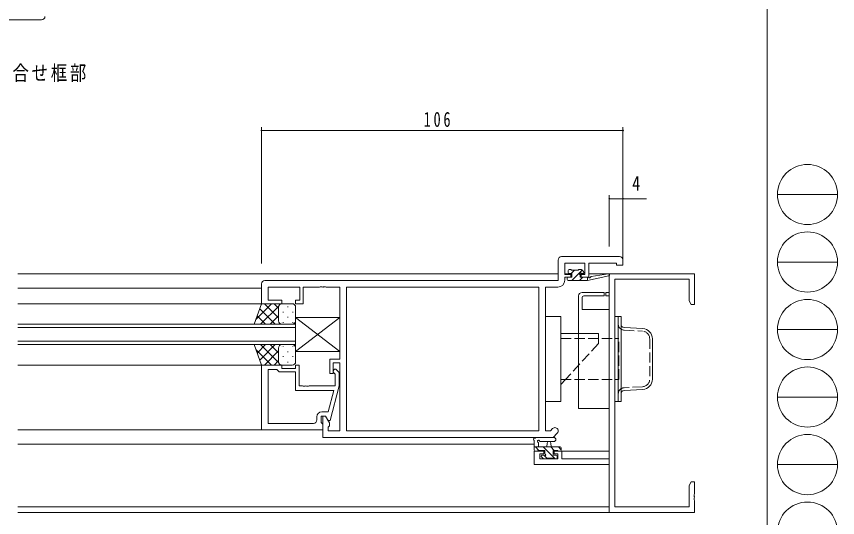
# Model space of a CAD drawing. Units: millimetres on the paper. Extents: x -397 to 397, y -282 to 282.
# Drawn here: x 155.9 to 396.7, y -153.4 to -6.5 of the extents above; entities that cross this region are included whole.
import ezdxf
from ezdxf.enums import TextEntityAlignment as Align

# ---------------------------------------------------------------- set-up
doc = ezdxf.new("R2010")
doc.units = ezdxf.units.MM
doc.linetypes.add('USER4', pattern=[4, 3, -1])
for name, color, linetype, lineweight in [('0-1_YKK_ZWAK', 7, 'Continuous', 18), ('0-3_YKK_11', 7, 'Continuous', 18), ('0-4_YKK_12', 2, 'Continuous', 18), ('0-5_YKK_13', 4, 'Continuous', 18), ('0-6_YKK_D', 6, 'Continuous', 18)]:
    doc.layers.add(name, color=color, linetype=linetype, lineweight=lineweight)
doc.layers.add('0-2_USER1', color=7, linetype='Continuous')
doc.styles.add('ＭＳ ゴシック', font='')
doc.styles.get('ＭＳ ゴシック').set_extended_font_data('MS Gothic')

msp = doc.modelspace()

# ---------------------------------------------------------------- linework, layer by layer
at = {"layer": '0-1_YKK_ZWAK'}
for p, q in [((376.092, 279.3), (376.092, -245.7)), ((379.068, -58.716), (396.708, -58.716)), ((379.068, -78.512), (396.708, -78.512)), ((379.068, -98.308), (396.708, -98.308)), ((379.068, -118.104), (396.708, -118.104)), ((379.068, -137.9), (396.708, -137.9))]:
    msp.add_line(p, q, dxfattribs=at)
for centre in [(387.888, -58.716), (387.888, -78.512), (387.888, -98.308), (387.888, -118.104), (387.888, -137.9), (387.888, -157.696)]:
    msp.add_circle(centre, 8.82, dxfattribs=at)
at = {"layer": '0-3_YKK_11'}
for p, q in [((146.274, -7.502), (163.274, -7.502)), ((332.774, -76.934), (315.774, -76.934)), ((314.774, -77.934), (314.774, -83.934)), ((316.704, -78.864), (322.574, -78.864)), ((316.704, -82.134), (316.704, -78.864)), ((322.574, -78.864), (322.574, -82.134)), ((323.774, -78.864), (331.844, -78.864)), ((323.774, -82.934), (323.774, -78.864)), ((331.844, -78.864), (331.844, -79.434)), ((331.844, -79.434), (333.774, -79.434)), ((333.774, -79.434), (333.774, -77.934)), ((314.774, -83.934), (228.774, -83.934)), ((318.474, -82.134), (316.704, -82.134)), ((316.704, -82.934), (318.474, -82.934)), ((316.704, -83.864), (316.704, -82.934)), ((318.474, -82.934), (318.474, -82.134)), ((321.474, -82.134), (321.474, -82.934)), ((322.574, -82.134), (321.474, -82.134)), ((321.474, -82.934), (323.774, -82.934)), ((329.774, -81.934), (329.774, -87.434)), ((354.774, -81.934), (329.774, -81.934)), ((331.404, -83.564), (353.144, -83.564)), ((331.404, -150.304), (331.404, -83.564)), ((353.144, -83.564), (353.144, -89.843)), ((354.774, -90.934), (354.774, -81.934)), ((227.774, -84.934), (227.774, -90.734)), ((229.704, -85.864), (238.974, -85.864)), ((229.704, -89.734), (229.704, -85.864)), ((238.974, -85.864), (238.974, -89.734)), ((239.974, -85.864), (244.816, -85.864)), ((239.974, -90.734), (239.974, -85.864)), ((244.816, -85.864), (244.999, -85.744)), ((244.999, -85.744), (245.549, -85.744)), ((245.549, -85.744), (245.732, -85.864)), ((245.732, -85.864), (245.816, -85.864)), ((245.816, -85.864), (245.999, -85.744)), ((245.999, -85.744), (246.549, -85.744)), ((246.549, -85.744), (246.732, -85.864)), ((246.732, -85.864), (250.774, -85.864)), ((250.774, -85.864), (250.774, -107.034)), ((309.144, -85.864), (252.704, -85.864)), ((252.704, -85.864), (252.704, -128.004)), ((309.144, -85.864), (252.704, -85.864)), ((309.144, -128.004), (309.144, -85.864)), ((311.074, -85.864), (314.704, -85.864)), ((311.074, -128.004), (311.074, -85.864)), ((328.774, -87.434), (328.774, -88.434)), ((329.774, -87.434), (328.774, -87.434)), ((328.774, -88.434), (329.774, -88.434)), ((329.774, -88.434), (329.774, -136.204)), ((227.774, -90.734), (233.774, -90.734)), ((233.774, -89.734), (229.704, -89.734)), ((233.774, -90.734), (233.774, -89.734)), ((237.774, -89.734), (237.774, -90.734)), ((238.974, -89.734), (237.774, -89.734)), ((237.774, -90.734), (239.974, -90.734)), ((353.144, -89.843), (353.774, -90.934)), ((353.774, -90.934), (354.774, -90.934)), ((250.774, -94.734), (237.774, -94.734)), ((237.774, -104.734), (250.774, -94.734)), ((237.774, -94.734), (237.774, -104.734)), ((250.774, -104.734), (237.774, -94.734)), ((250.774, -94.734), (250.774, -104.734)), ((250.774, -104.734), (237.774, -104.734)), ((247.774, -107.034), (247.774, -111.234)), ((250.774, -107.034), (247.774, -107.034)), ((248.774, -108.034), (250.774, -108.034)), ((248.774, -111.234), (248.774, -108.034)), ((250.774, -108.034), (250.774, -128.004)), ((227.774, -108.734), (233.774, -108.734)), ((227.774, -127.734), (227.774, -108.734)), ((229.704, -110.034), (229.704, -125.804)), ((232.274, -110.034), (229.704, -110.034)), ((229.704, -110.034), (229.704, -125.804)), ((232.474, -110.234), (232.274, -110.034)), ((232.974, -110.734), (232.474, -110.234)), ((237.774, -110.734), (232.974, -110.734)), ((233.774, -108.734), (233.774, -109.734)), ((233.774, -109.734), (237.774, -109.734)), ((237.774, -108.734), (238.774, -108.734)), ((237.774, -109.734), (237.774, -108.734)), ((237.774, -116.134), (237.774, -110.734)), ((238.774, -108.734), (238.774, -114.834)), ((249.798, -110.11), (250.574, -110.886)), ((247.774, -111.234), (248.774, -111.234)), ((249.374, -111.383), (248.95, -110.959)), ((249.374, -114.834), (249.374, -111.383)), ((250.574, -110.886), (250.574, -114.831)), ((238.774, -114.834), (239.816, -114.834)), ((239.816, -114.834), (239.999, -114.954)), ((239.999, -114.954), (240.549, -114.954)), ((240.549, -114.954), (240.732, -114.834)), ((240.732, -114.834), (240.816, -114.834)), ((240.816, -114.834), (240.999, -114.954)), ((240.999, -114.954), (241.549, -114.954)), ((241.549, -114.954), (241.732, -114.834)), ((241.732, -114.834), (249.374, -114.834)), ((250.574, -114.831), (247.867, -124.934)), ((248.982, -116.134), (237.774, -116.134)), ((247.294, -122.434), (248.982, -116.134)), ((245.474, -122.434), (247.294, -122.434)), ((243.974, -124.804), (243.974, -123.934)), ((245.274, -123.734), (245.274, -125.534)), ((246.574, -123.734), (245.274, -123.734)), ((245.774, -123.734), (245.774, -129.934)), ((246.574, -123.734), (245.774, -123.734)), ((247.267, -124.934), (246.574, -123.734)), ((247.704, -125.692), (246.574, -123.734)), ((247.867, -124.934), (247.267, -124.934)), ((229.704, -125.804), (242.974, -125.804)), ((245.274, -125.534), (245.474, -125.734)), ((245.474, -125.734), (245.774, -126.034)), ((245.774, -126.034), (245.774, -127.734)), ((247.274, -126.934), (247.704, -126.504)), ((247.274, -128.004), (247.274, -126.934)), ((247.704, -126.504), (247.704, -125.692)), ((313.126, -127.352), (312.474, -128.004)), ((245.774, -127.734), (227.774, -127.734)), ((245.774, -129.934), (313.274, -129.934)), ((250.774, -128.004), (247.274, -128.004)), ((252.704, -128.004), (309.144, -128.004)), ((312.474, -128.004), (311.074, -128.004)), ((313.274, -129.934), (314.491, -128.717)), ((307.774, -133.934), (307.774, -137.834)), ((310.574, -133.934), (307.774, -133.934)), ((309.404, -134.734), (310.574, -134.734)), ((309.404, -136.204), (309.404, -134.734)), ((310.574, -134.734), (310.574, -133.934)), ((313.574, -133.934), (313.574, -134.734)), ((315.874, -133.934), (313.574, -133.934)), ((313.574, -134.734), (314.674, -134.734)), ((314.674, -134.734), (314.674, -136.204)), ((315.874, -136.204), (315.874, -133.934)), ((314.674, -136.204), (309.404, -136.204)), ((329.774, -136.204), (315.874, -136.204)), ((307.774, -137.834), (329.774, -137.834)), ((329.774, -137.834), (329.774, -151.934)), ((353.774, -142.934), (353.144, -144.026)), ((353.144, -144.026), (353.144, -150.304)), ((354.774, -142.934), (353.774, -142.934)), ((354.774, -146.476), (354.774, -142.934)), ((354.654, -146.659), (354.774, -146.476)), ((354.654, -147.209), (354.654, -146.659)), ((354.774, -147.393), (354.654, -147.209)), ((354.654, -147.659), (354.774, -147.476)), ((354.654, -148.209), (354.654, -147.659)), ((354.774, -148.393), (354.654, -148.209)), ((354.774, -147.476), (354.774, -147.393)), ((354.774, -151.934), (354.774, -148.393)), ((353.144, -150.304), (331.404, -150.304)), ((329.774, -151.934), (354.774, -151.934))]:
    msp.add_line(p, q, dxfattribs=at)
for centre, radius, start, end in [((163.274, -6.502), 1, 270.00001, 359.99999), ((315.774, -77.934), 1, 90.00001, 179.99999), ((332.774, -77.934), 1, 0.00001, 89.99999), ((228.774, -84.934), 1, 90.00001, 179.99999), ((314.704, -83.864), 2, 270.00001, 359.99999), ((249.374, -110.534), 0.6, 44.99999, 225.00001), ((245.474, -123.934), 1.5, 90.00001, 179.99999), ((242.974, -124.804), 1, 270.00001, 359.99999), ((313.809, -128.035), 0.965, 314.99999, 135.00001)]:
    msp.add_arc(centre, radius, start, end, dxfattribs=at)
at = {"layer": '0-4_YKK_12'}
for p, q in [((314.774, -81.934), (156.274, -81.934)), ((318.774, -81.934), (316.721, -81.934)), ((322.557, -81.934), (320.945, -81.934)), ((329.774, -81.934), (323.774, -81.934)), ((329.774, -151.934), (329.774, -81.934)), ((227.774, -86.134), (156.274, -86.134)), ((156.274, -90.734), (227.774, -90.734)), ((237.774, -96.734), (156.274, -96.734)), ((156.274, -97.734), (237.774, -97.734)), ((237.774, -102.734), (237.774, -96.734)), ((237.774, -101.734), (156.274, -101.734)), ((156.274, -102.734), (237.774, -102.734)), ((156.274, -108.734), (227.774, -108.734)), ((227.774, -127.734), (156.274, -127.734)), ((307.774, -131.934), (156.274, -131.934)), ((315.374, -133.934), (329.774, -133.934)), ((329.774, -150.304), (156.274, -150.304)), ((329.774, -151.934), (156.274, -151.934))]:
    msp.add_line(p, q, dxfattribs=at)
at = {"layer": '0-5_YKK_13'}
for p, q in [((317.674, -81.534), (317.674, -81.034)), ((317.974, -80.734), (318.474, -80.734)), ((318.774, -81.834), (317.974, -81.834)), ((318.619, -81.834), (319.519, -80.934)), ((318.674, -80.934), (320.674, -80.934)), ((318.764, -83.934), (320.934, -81.764)), ((318.774, -82.934), (318.774, -81.834)), ((320.874, -80.734), (321.474, -80.734)), ((321.104, -81.594), (321.781, -80.917)), ((321.974, -81.834), (321.635, -81.834)), ((321.686, -80.822), (322.186, -81.322)), ((317.374, -83.634), (317.374, -83.234)), ((317.674, -82.934), (318.774, -82.934)), ((317.674, -83.934), (323.372, -83.934)), ((321.009, -83.934), (322.009, -82.934)), ((321.174, -82.295), (321.174, -82.934)), ((321.174, -82.934), (323.372, -82.934)), ((323.254, -83.934), (323.372, -83.816)), ((323.372, -83.934), (329.638, -82.527)), ((323.372, -82.934), (323.459, -82.92)), ((323.372, -83.934), (323.372, -82.934)), ((324.485, -82.754), (329.524, -81.938)), ((320.774, -121.434), (320.774, -88.434)), ((321.774, -87.434), (328.274, -87.434)), ((321.774, -88.934), (321.774, -92.434)), ((328.274, -88.434), (322.274, -88.434)), ((328.274, -87.434), (328.274, -88.434)), ((225.631, -96.734), (227.774, -90.734)), ((230.683, -90.734), (226.158, -95.259)), ((232.824, -91.421), (227.511, -96.734)), ((227.854, -90.734), (227.729, -90.859)), ((227.774, -90.734), (233.774, -90.734)), ((232.774, -94.891), (228.617, -90.734)), ((232.774, -92.063), (231.445, -90.734)), ((233.511, -90.734), (233.461, -90.785)), ((233.774, -90.734), (236.774, -90.734)), ((231.788, -96.734), (227.251, -92.197)), ((232.774, -95.734), (232.774, -91.734)), ((232.774, -91.734), (232.774, -95.734)), ((234.108, -93.353), (234.108, -93.153)), ((235.523, -91.738), (235.523, -91.538)), ((236.938, -93.353), (236.938, -93.153)), ((237.774, -95.734), (237.774, -91.734)), ((321.774, -92.434), (329.774, -92.434)), ((228.96, -96.734), (226.507, -94.281)), ((232.774, -94.3), (230.339, -96.734)), ((233.586, -96.316), (233.568, -96.334)), ((234.108, -96.334), (234.108, -96.183)), ((235.523, -94.768), (235.523, -94.568)), ((236.938, -96.321), (236.938, -96.183)), ((311.074, -94.434), (315.574, -94.434)), ((311.074, -94.434), (311.074, -119.434)), ((315.574, -94.434), (315.574, -119.434)), ((331.404, -94.434), (331.404, -119.434)), ((332.404, -94.434), (333.204, -94.434)), ((332.404, -119.434), (332.404, -94.434)), ((333.204, -119.434), (333.204, -94.434)), ((225.631, -96.734), (233.774, -96.734)), ((233.774, -96.734), (236.774, -96.734)), ((334.145, -97.689), (339.583, -98.012)), ((326.574, -99.434), (315.574, -99.434)), ((326.574, -100.934), (326.574, -99.434)), ((342.404, -101.007), (342.404, -112.861)), ((225.631, -102.734), (233.774, -102.734)), ((225.631, -102.734), (227.774, -108.734)), ((228.96, -102.734), (226.507, -105.187)), ((231.788, -102.734), (227.251, -107.271)), ((232.824, -108.047), (227.511, -102.734)), ((232.774, -105.169), (230.339, -102.734)), ((233.586, -103.152), (233.568, -103.134)), ((233.774, -102.734), (236.774, -102.734)), ((234.108, -103.134), (234.108, -103.286)), ((236.938, -103.148), (236.938, -103.286)), ((230.683, -108.734), (226.158, -104.21)), ((232.774, -104.577), (228.617, -108.734)), ((232.774, -103.734), (232.774, -107.734)), ((232.774, -107.734), (232.774, -104.134)), ((235.523, -104.701), (235.523, -104.901)), ((237.774, -103.734), (237.774, -107.734)), ((232.774, -107.406), (231.445, -108.734)), ((234.108, -106.116), (234.108, -106.316)), ((235.523, -107.731), (235.523, -107.931)), ((236.938, -106.116), (236.938, -106.316)), ((227.854, -108.734), (227.729, -108.609)), ((227.774, -108.734), (233.774, -108.734)), ((233.511, -108.734), (233.461, -108.684)), ((233.774, -108.734), (236.774, -108.734)), ((316.949, -112.934), (315.574, -114.434)), ((339.583, -115.856), (334.145, -116.179)), ((311.074, -119.434), (315.574, -119.434)), ((331.404, -119.434), (332.404, -119.434)), ((332.404, -119.434), (333.204, -119.434)), ((313.5, -129.934), (308.338, -129.934)), ((307.772, -133.634), (307.772, -130.954)), ((308.972, -131.554), (308.972, -132.734)), ((313.5, -131.134), (309.539, -131.137)), ((311.472, -132.734), (311.574, -131.59)), ((312.672, -132.734), (312.57, -131.59)), ((307.772, -132.734), (315.372, -132.734)), ((308.672, -133.934), (308.072, -133.934)), ((308.101, -132.734), (309.101, -133.734)), ((310.872, -133.734), (308.872, -133.734)), ((310.346, -132.734), (313.846, -136.234)), ((310.872, -134.673), (310.872, -133.734)), ((312.591, -132.734), (313.591, -133.734)), ((313.272, -133.734), (313.272, -135.134)), ((314.572, -133.734), (313.272, -133.734)), ((315.372, -133.934), (314.772, -133.934)), ((314.836, -132.734), (315.672, -133.57)), ((315.672, -133.034), (315.672, -133.634)), ((310.36, -136.146), (309.86, -135.646)), ((310.072, -135.134), (310.411, -135.134)), ((310.522, -135.156), (311.401, -136.034)), ((311.172, -136.234), (310.572, -136.234)), ((313.472, -136.034), (311.372, -136.034)), ((313.272, -135.134), (314.172, -135.134)), ((314.172, -136.234), (313.672, -136.234)), ((314.472, -135.434), (314.472, -135.934))]:
    msp.add_line(p, q, dxfattribs=at)
at = {"layer": '0-5_YKK_13', "linetype": 'USER4'}
for p, q in [((334.098, -98.487), (339.535, -98.811)), ((315.574, -100.934), (332.574, -100.934)), ((326.574, -102.434), (326.574, -100.934)), ((332.574, -112.934), (332.574, -100.934)), ((341.604, -101.007), (341.604, -112.861)), ((326.574, -102.434), (316.949, -112.934)), ((315.574, -112.934), (332.574, -112.934)), ((339.535, -115.057), (334.098, -115.381))]:
    msp.add_line(p, q, dxfattribs=at)
at = {"layer": '0-5_YKK_13'}
for points in [[(329.774, -92.434), (329.774, -121.434), (320.774, -121.434)], [(331.404, -94.434), (332.404, -94.434), (332.404, -119.434)]]:
    msp.add_lwpolyline(points, dxfattribs=at)
for centre, radius, start, end in [((317.974, -81.034), 0.3, 90, 180), ((317.974, -81.534), 0.3, 180, 270), ((318.474, -80.934), 0.2, 0, 90), ((320.874, -80.934), 0.2, 90, 180), ((321.174, -81.834), 0.25, 33.05573, 236.94427), ((321.635, -81.534), 0.3, 213.05573, 270), ((321.474, -81.034), 0.3, 45, 90), ((321.974, -81.534), 0.3, 270, 45), ((317.674, -83.234), 0.3, 90, 180), ((317.674, -83.634), 0.3, 180, 270), ((320.874, -82.295), 0.3, 0, 56.94427), ((323.507, -83.216), 0.3, 39.19754, 99.19754), ((323.972, -82.837), 0.3, 219.19754, 339.19754), ((324.533, -83.05), 0.3, 99.19754, 159.19754), ((329.572, -82.234), 0.3, 282.65862, 99.19754), ((321.774, -88.434), 1, 90, 180), ((322.274, -88.934), 0.5, 90, 180), ((233.774, -91.734), 1, 90, 180), ((233.774, -91.734), 1, 90.0001, 180), ((236.774, -91.734), 1, 0, 90), ((233.774, -95.734), 1, 180, 270), ((236.774, -95.734), 1, 270, 0), ((334.204, -96.69), 1, 180, 266.59356), ((339.404, -101.007), 3, 0, 86.59356), ((233.774, -103.734), 1, 90, 180), ((236.774, -103.734), 1, 0, 90), ((233.774, -107.734), 1, 180, 270), ((233.774, -107.734), 1, 180, 269.9999), ((236.774, -107.734), 1, 270, 0), ((339.404, -112.861), 3, 273.40644, 0), ((334.204, -117.178), 1, 93.40644, 180), ((308.338, -130.234), 0.3, 90, 139.47122), ((313.5, -130.534), 0.6, 270.04023, 90.04023), ((307.772, -130.434), 0.3, 79.47122, 240), ((307.472, -130.954), 0.3, 0, 60), ((307.882, -129.844), 0.3, 259.47122, 319.47122), ((308.972, -131.034), 0.3, 19.18976, 240), ((308.672, -131.554), 0.3, 0, 60), ((309.539, -130.837), 0.3, 199.18976, 270.04023), ((312.072, -131.634), 0.5, 5.09207, 174.90793), ((308.072, -133.634), 0.3, 180, 270), ((308.672, -133.734), 0.2, 270, 0), ((311.172, -134.673), 0.3, 180, 236.94427), ((314.772, -133.734), 0.2, 180, 270), ((315.372, -133.034), 0.3, 0, 90), ((315.372, -133.634), 0.3, 270, 0), ((310.072, -135.434), 0.3, 90, 225), ((310.572, -135.934), 0.3, 225, 270), ((310.411, -135.434), 0.3, 33.05573, 90), ((310.872, -135.134), 0.25, 213.05573, 56.94427), ((311.172, -136.034), 0.2, 270, 0), ((313.672, -136.034), 0.2, 180, 270), ((314.172, -135.434), 0.3, 0, 90), ((314.172, -135.934), 0.3, 270, 0)]:
    msp.add_arc(centre, radius, start, end, dxfattribs=at)
at = {"layer": '0-5_YKK_13', "linetype": 'USER4'}
for centre, radius, start, end in [((334.204, -96.69), 1.8, 180, 266.59356), ((339.404, -101.007), 2.2, 0, 86.59356), ((339.404, -112.861), 2.2, 273.40644, 0), ((334.204, -117.178), 1.8, 93.40644, 180)]:
    msp.add_arc(centre, radius, start, end, dxfattribs=at)
at = {"layer": '0-6_YKK_D'}
for p, q in [((227.774, -78.934), (227.774, -38.934)), ((227.774, -39.934), (333.774, -39.934)), ((333.774, -78.934), (333.774, -38.934)), ((329.774, -73.934), (329.774, -58.934)), ((329.774, -59.934), (333.774, -59.934)), ((333.774, -73.934), (333.774, -58.934)), ((333.774, -59.934), (340.674, -59.934))]:
    msp.add_line(p, q, dxfattribs=at)
for centre, start, end in [((227.774, -39.934), 0, 180), ((227.774, -39.934), 180, 0), ((333.774, -39.934), 0, 180), ((333.774, -39.934), 180, 0), ((329.774, -59.934), 0, 180), ((329.774, -59.934), 180, 0), ((333.774, -59.934), 0, 180), ((333.774, -59.934), 180, 0)]:
    msp.add_arc(centre, 0.106, start, end, dxfattribs=at)

# ---------------------------------------------------------------- texts
at = {"layer": '0-2_USER1', "insert": (126.654, -25.765), "char_height": 4.399, "attachment_point": 7, "style": 'ＭＳ ゴシック'}
msp.add_mtext('\\T1.17;\\W0.8;両開き突き合せ框部', dxfattribs=at)
at = {"layer": '0-6_YKK_D', "color": 7, "style": 'ＭＳ ゴシック', "width": 0.8}
msp.add_text('4', height=4.399, dxfattribs=at).set_placement((336.474, -58.934), align=Align.BOTTOM_LEFT)
at = {"layer": '0-6_YKK_D', "color": 7, "insert": (275.334, -38.934), "char_height": 4.399, "attachment_point": 7, "style": 'ＭＳ ゴシック'}
msp.add_mtext('\\T1.38;\\W0.7;106', dxfattribs=at)

doc.saveas('drawing.dxf')
